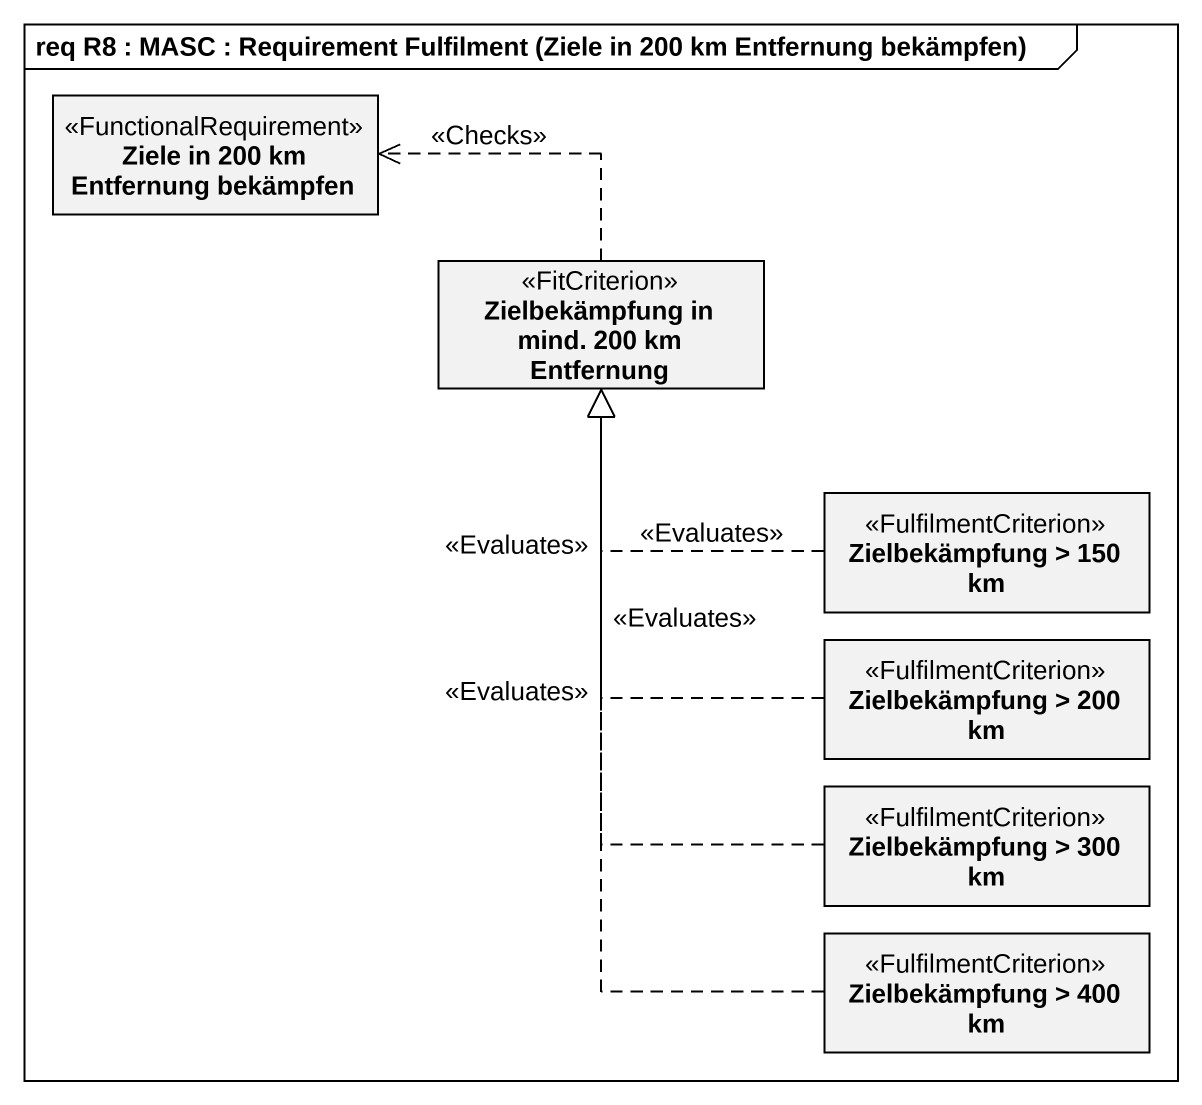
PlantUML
@startuml
mainframe req R8 : MASC : Requirement Fulfilment (Ziele in 200 km Entfernung bekämpfen)
hide circle
hide empty members
class "Ziele in 200 km Entfernung bekämpfen" as Ziele_in_200_km_Entfernung <<FunctionalRequirement>>
class "Zielbekämpfung in mind. 200 km Entfernung" as Zielbekämpfung_in_mind_200 <<FitCriterion>>
class "Zielbekämpfung > 150 km" as Zielbekämpfung_150_km <<FulfilmentCriterion>>
class "Zielbekämpfung > 200 km" as Zielbekämpfung_200_km <<FulfilmentCriterion>>
class "Zielbekämpfung > 300 km" as Zielbekämpfung_300_km <<FulfilmentCriterion>>
class "Zielbekämpfung > 400 km" as Zielbekämpfung_400_km <<FulfilmentCriterion>>
Zielbekämpfung_in_mind_200 .left.> Ziele_in_200_km_Entfernung : <<Checks>>
Zielbekämpfung_150_km .left.|> Zielbekämpfung_in_mind_200 : <<Evaluates>>
Zielbekämpfung_200_km .up.|> Zielbekämpfung_in_mind_200 : <<Evaluates>>
Zielbekämpfung_300_km .up.|> Zielbekämpfung_in_mind_200 : <<Evaluates>>
Zielbekämpfung_400_km .up.|> Zielbekämpfung_in_mind_200 : <<Evaluates>>
@enduml
